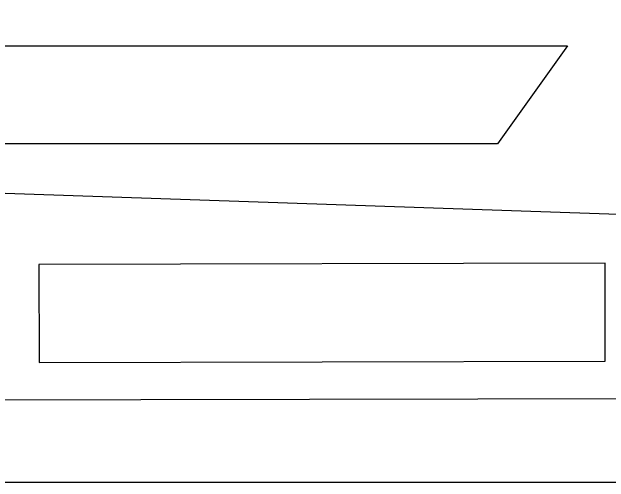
# Model space of a CAD drawing. Header units: millimetres. Extents: x 0 to 2438, y 0 to 1219.
# Drawn here: x 751.4 to 830.5, y 0 to 62.4 of the extents above; entities that cross this region are included whole.
import ezdxf

# ---------------------------------------------------------------- set-up
doc = ezdxf.new("R2010")
doc.units = ezdxf.units.MM
doc.layers.add('CUT', color=7, linetype='Continuous')
doc.layers.add('STOCK_REFERENCE_DO_NOT_CUT', color=8, linetype='Continuous')

msp = doc.modelspace()

# ---------------------------------------------------------------- linework, layer by layer
at = {"layer": 'CUT'}
for points in [[(825.05, 57.874), (815.776, 44.836), (577.7, 44.836), (586.974, 57.874)], [(830.027, 16.019), (830.002, 29.019), (755.002, 28.875), (755.027, 15.875)]]:
    msp.add_lwpolyline(points, close=True, dxfattribs=at)
for points in [[(734.983, 38.836), (888.583, 33.59)], [(880.037, 11.115), (300.038, 10)]]:
    msp.add_lwpolyline(points, dxfattribs=at)
at = {"layer": 'STOCK_REFERENCE_DO_NOT_CUT'}
msp.add_lwpolyline([(0, 0), (2438.4, 0), (2438.4, 1219.2), (0, 1219.2)], close=True, dxfattribs=at)

doc.saveas('drawing.dxf')
